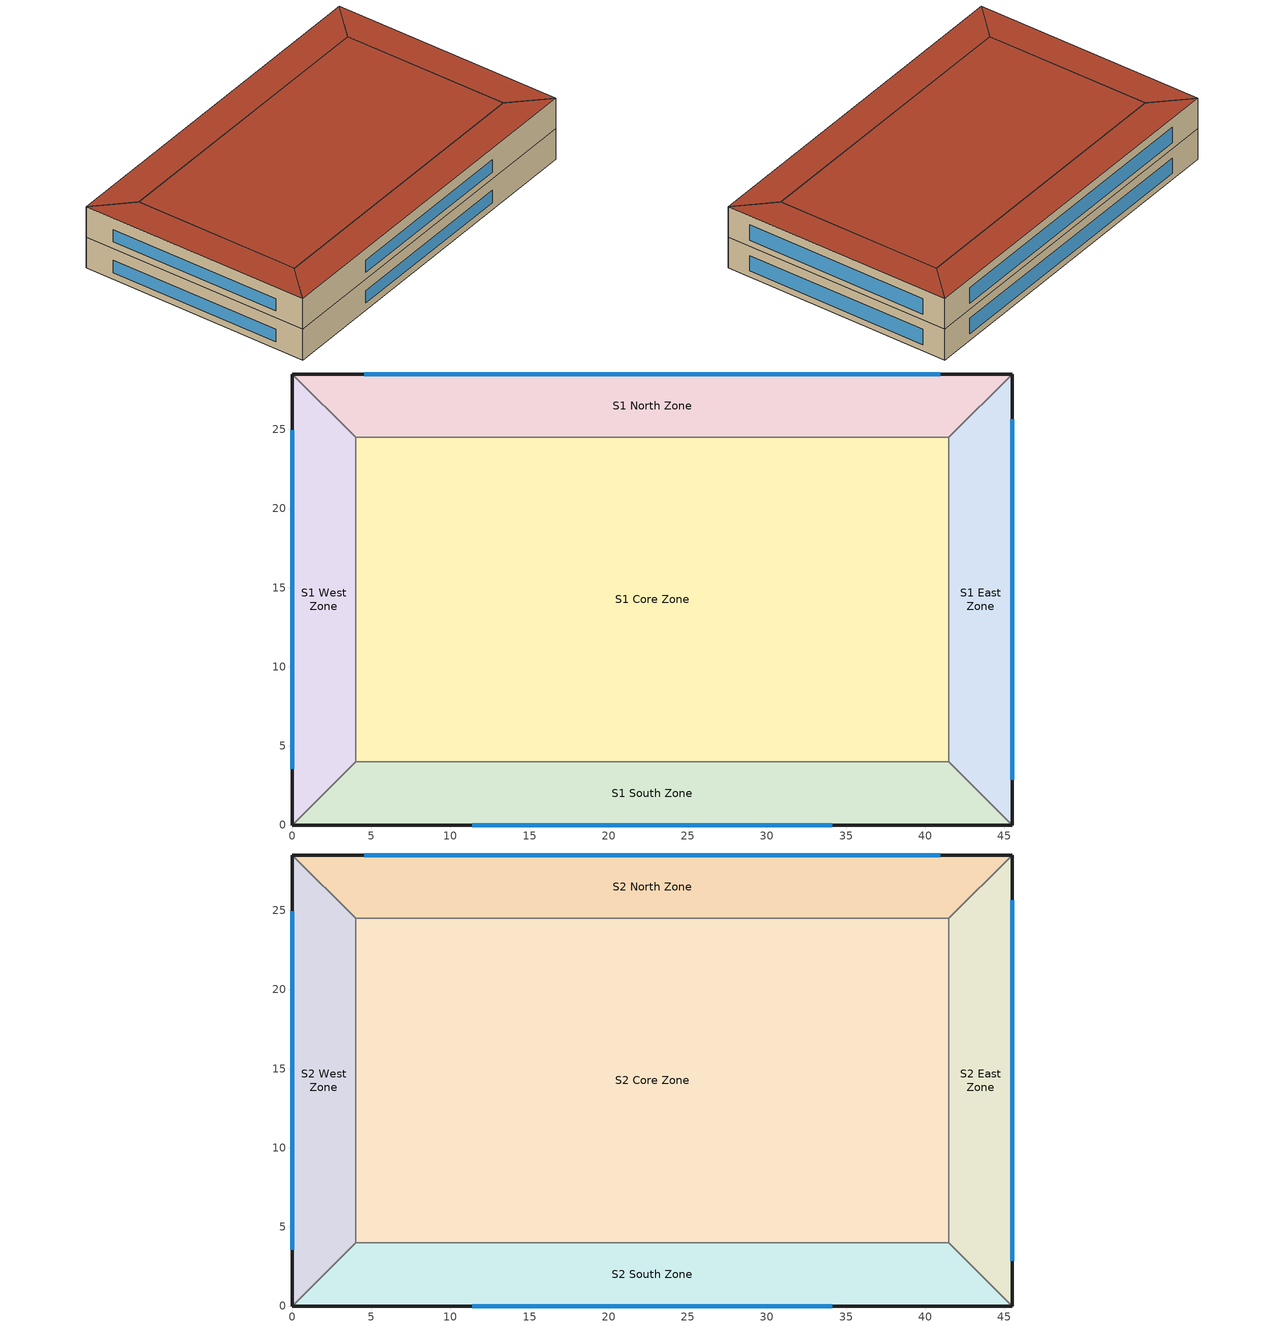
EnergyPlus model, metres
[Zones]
S1 South Zone
 floor ground (Ground Floor): 4,4 41.5,4 45.5,0 0,0 z0
 wall outside (Ext Wall): 0,0 45.5,0 z0:4
 wall to S1 East Zone (Interior Partition): 45.5,0 41.5,4 z0:4
 wall to S1 Core Zone (Interior Partition): 41.5,4 4,4 z0:4
 wall to S1 West Zone (Interior Partition): 4,4 0,0 z0:4
 window (Window): 11.38,0 34.12,0 z0.9:2.5
S1 East Zone
 floor ground (Ground Floor): 41.5,4 41.5,24.5 45.5,28.5 45.5,0 z0
 wall outside (Ext Wall): 45.5,0 45.5,28.5 z0:4
 wall to S1 North Zone (Interior Partition): 45.5,28.5 41.5,24.5 z0:4
 wall to S1 Core Zone (Interior Partition): 41.5,24.5 41.5,4 z0:4
 window (Window): 45.5,2.85 45.5,25.65 z0.8:2.8
S1 North Zone
 floor ground (Ground Floor): 41.5,24.5 4,24.5 0,28.5 45.5,28.5 z0
 wall outside (Ext Wall): 45.5,28.5 0,28.5 z0:4
 wall to S1 West Zone (Interior Partition): 0,28.5 4,24.5 z0:4
 wall to S1 Core Zone (Interior Partition): 4,24.5 41.5,24.5 z0:4
 window (Window): 40.95,28.5 4.55,28.5 z0.8:2.8
S1 West Zone
 floor ground (Ground Floor): 4,24.5 4,4 0,0 0,28.5 z0
 wall outside (Ext Wall): 0,28.5 0,0 z0:4
 wall to S1 Core Zone (Interior Partition): 4,4 4,24.5 z0:4
 window (Window): 0,24.94 0,3.56 z0.9:2.5
S1 Core Zone
 floor ground (Ground Floor): 4,24.5 41.5,24.5 41.5,4 4,4 z0
S2 South Zone
 floor to S1 South Zone (Interior Floor): 4,4 41.5,4 45.5,0 0,0 z4
 wall outside (Ext Wall): 0,0 45.5,0 z4:8
 wall to S2 East Zone (Interior Partition): 45.5,0 41.5,4 z4:8
 wall to S2 Core Zone (Interior Partition): 41.5,4 4,4 z4:8
 wall to S2 West Zone (Interior Partition): 4,4 0,0 z4:8
 window (Window): 11.38,0 34.12,0 z4.9:6.5
 roof outside (Roof): 0,0 45.5,0 41.5,4 4,4 z8
S2 East Zone
 floor to S1 East Zone (Interior Floor): 41.5,4 41.5,24.5 45.5,28.5 45.5,0 z4
 wall outside (Ext Wall): 45.5,0 45.5,28.5 z4:8
 wall to S2 North Zone (Interior Partition): 45.5,28.5 41.5,24.5 z4:8
 wall to S2 Core Zone (Interior Partition): 41.5,24.5 41.5,4 z4:8
 window (Window): 45.5,2.85 45.5,25.65 z4.8:6.8
 roof outside (Roof): 45.5,0 45.5,28.5 41.5,24.5 41.5,4 z8
S2 North Zone
 floor to S1 North Zone (Interior Floor): 41.5,24.5 4,24.5 0,28.5 45.5,28.5 z4
 wall outside (Ext Wall): 45.5,28.5 0,28.5 z4:8
 wall to S2 West Zone (Interior Partition): 0,28.5 4,24.5 z4:8
 wall to S2 Core Zone (Interior Partition): 4,24.5 41.5,24.5 z4:8
 window (Window): 40.95,28.5 4.55,28.5 z4.8:6.8
 roof outside (Roof): 45.5,28.5 0,28.5 4,24.5 41.5,24.5 z8
S2 West Zone
 floor to S1 West Zone (Interior Floor): 4,24.5 4,4 0,0 0,28.5 z4
 wall outside (Ext Wall): 0,28.5 0,0 z4:8
 wall to S2 Core Zone (Interior Partition): 4,4 4,24.5 z4:8
 window (Window): 0,24.94 0,3.56 z4.9:6.5
 roof outside (Roof): 0,28.5 0,0 4,4 4,24.5 z8
S2 Core Zone
 floor to S1 Core Zone (Interior Floor): 4,24.5 41.5,24.5 41.5,4 4,4 z4
 roof outside (Roof): 4,4 41.5,4 41.5,24.5 4,24.5 z8
[Building]
T2-test-07 Office: 15, City, 0.04, 0.4, FullExterior, 25, 6
[Material]
Heavyweight Concrete 200mm: MediumRough, 0.2, 1.311, 2240, 836.8, 0.9, 0.7, 0.7
Wall Insulation: MediumRough, 0.14949, 0.045, 265, 836.8, 0.9, 0.7, 0.7
Gypsum Board 12.7mm: Smooth, 0.0127, 0.16, 784.9, 830, 0.9, 0.4, 0.4
Roof Membrane: VeryRough, 0.0095, 0.16, 1121.29, 1460, 0.9, 0.7, 0.7
Roof Insulation: MediumRough, 0.25885, 0.049, 265, 836.8, 0.9, 0.7, 0.7
Heavyweight Concrete 100mm: MediumRough, 0.1, 1.311, 2240, 836.8, 0.9, 0.7, 0.7
Carpet 12.7mm: VeryRough, 0.0127, 0.06, 288, 1380, 0.9, 0.7, 0.8
[WindowMaterial:SimpleGlazingSystem]
Glazing Simple: 3.2, 0.34, 0.49
[Construction]
Ext Wall: Heavyweight Concrete 200mm, Wall Insulation, Gypsum Board 12.7mm
Roof: Roof Membrane, Roof Insulation, Heavyweight Concrete 100mm
Ground Floor; Interior Floor: Heavyweight Concrete 100mm, Carpet 12.7mm
Interior Partition: Gypsum Board 12.7mm, Gypsum Board 12.7mm
Window: Glazing Simple
[Zone]
S1 South Zone; S1 East Zone; S1 North Zone; S1 West Zone; S1 Core Zone; S2 South Zone; S2 East Zone; S2 North Zone; S2 West Zone; S2 Core Zone: 0, 0, 0, 0, 1, 1, autocalculate, autocalculate
[HVACTemplate:Thermostat]
Office Thermostat: Heating Setpoint Sch, , Cooling Setpoint Sch
[HVACTemplate:Zone:IdealLoadsAirSystem]
S1 South Zone; S1 East Zone; S1 North Zone; S1 West Zone; S1 Core Zone; S2 South Zone; S2 East Zone; S2 North Zone; S2 West Zone; S2 Core Zone: Office Thermostat
[Schedule:Compact]
Heating Setpoint Sch: Temperature, Through: 12/31, For: Weekdays, Until: 08:00, 16.5, Until: 18:00, 20, Until: 24:00, 16.5, For: AllOtherDays, Until: 24:00, 16.5
Cooling Setpoint Sch: Temperature, Through: 12/31, For: Weekdays, Until: 08:00, 29, Until: 18:00, 23.5, Until: 24:00, 29, For: AllOtherDays, Until: 24:00, 29
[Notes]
---------------- S1 South Zone ----------------
---------------- S1 East Zone ----------------
